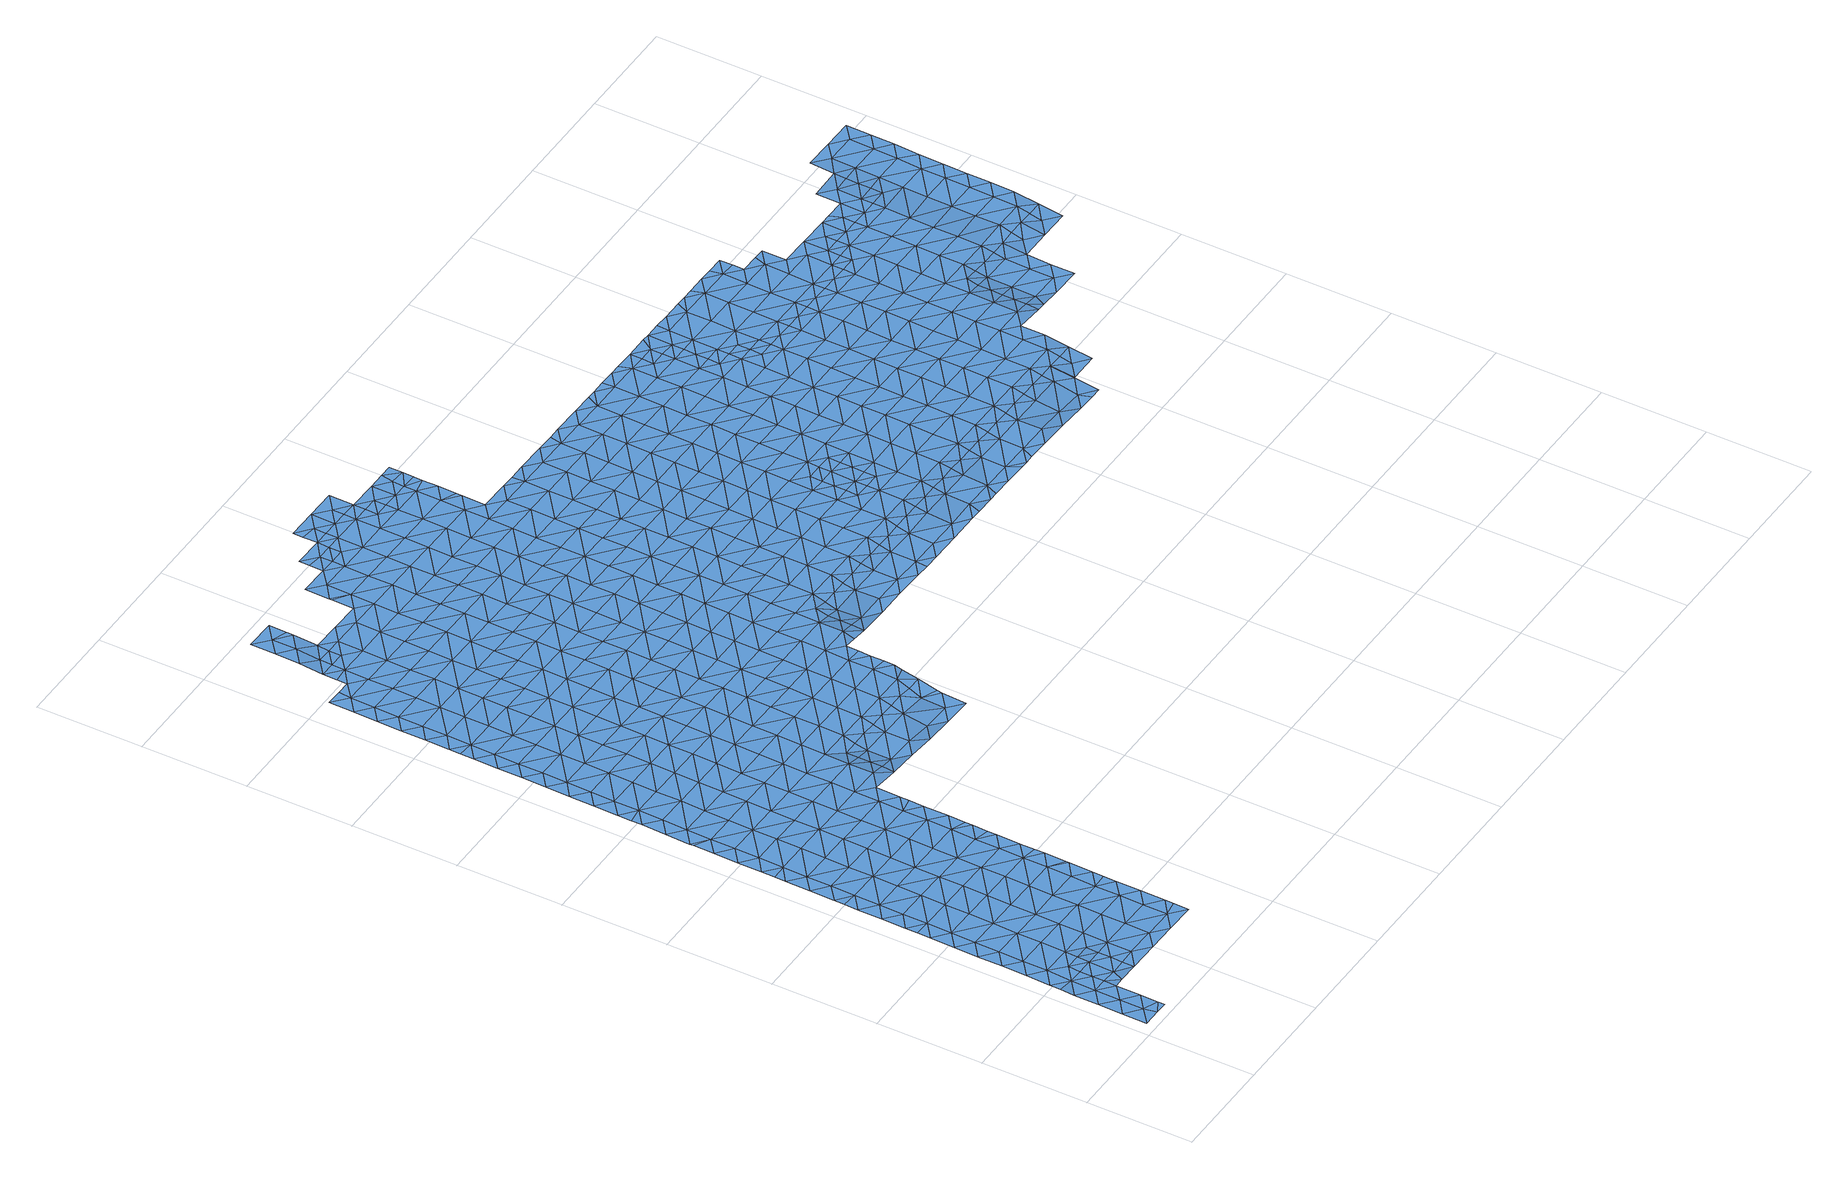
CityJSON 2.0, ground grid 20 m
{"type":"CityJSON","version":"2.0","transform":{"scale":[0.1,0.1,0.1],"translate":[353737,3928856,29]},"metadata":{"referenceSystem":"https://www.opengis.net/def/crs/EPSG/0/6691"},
"CityObjects":{
"waterbody1":{"type":"WaterBody","attributes":{"name":"7","class":"1140","function":"1","WaterBodyRiverFloodingRiskAttribute.description":"4","WaterBodyRiverFloodingRiskAttribute.rankOrg":"2","WaterBodyRiverFloodingRiskAttribute.adminType":"2","WaterBodyRiverFloodingRiskAttribute.scale":"L2"},"geometry":[{"type":"MultiSurface","lod":"1","boundaries":[[[0,1,2]],[[3,1,0]],[[4,5,2]],[[2,1,4]],[[6,7,5]],[[4,6,5]],[[1,3,8]],[[9,4,1]],[[8,3,10]],[[11,12,7]],[[6,11,7]],[[1,8,9]],[[11,13,12]],[[4,14,6]],[[11,15,13]],[[4,9,14]],[[14,16,6]],[[17,11,6]],[[18,13,15]],[[16,17,6]],[[18,19,20]],[[17,21,11]],[[22,15,11]],[[21,22,11]],[[18,15,19]],[[19,23,20]],[[24,20,23]],[[25,26,24]],[[27,15,22]],[[24,23,25]],[[27,28,15]],[[29,30,26]],[[31,27,22]],[[25,29,26]],[[19,15,28]],[[28,32,19]],[[23,19,32]],[[33,30,34]],[[31,35,27]],[[30,29,34]],[[36,33,34]],[[25,23,32]],[[25,37,29]],[[38,39,40]],[[38,41,39]],[[42,36,34]],[[43,36,42]],[[35,44,27]],[[39,45,40]],[[46,47,43]],[[48,45,35]],[[27,49,28]],[[48,40,45]],[[25,32,37]],[[29,50,34]],[[39,41,51]],[[46,43,42]],[[45,44,35]],[[28,49,32]],[[52,29,37]],[[47,53,54]],[[55,42,34]],[[54,53,56]],[[53,47,46]],[[51,57,39]],[[50,29,52]],[[39,57,45]],[[55,46,42]],[[27,44,49]],[[58,59,56]],[[37,32,60]],[[56,53,58]],[[55,34,50]],[[45,61,44]],[[62,53,46]],[[32,49,60]],[[58,63,59]],[[37,64,52]],[[59,63,65]],[[66,62,46]],[[62,58,53]],[[67,37,60]],[[45,57,68]],[[44,69,49]],[[52,70,50]],[[46,55,66]],[[71,72,73]],[[57,51,74]],[[71,65,63]],[[73,65,71]],[[64,37,67]],[[45,68,61]],[[75,63,58]],[[76,55,50]],[[71,77,72]],[[72,77,78]],[[79,68,57]],[[60,49,69]],[[74,79,57]],[[70,52,64]],[[70,76,50]],[[44,61,69]],[[55,76,66]],[[75,58,62]],[[60,80,67]],[[81,71,63]],[[82,78,83]],[[78,77,83]],[[84,81,63]],[[79,85,68]],[[68,86,61]],[[60,69,87]],[[67,88,64]],[[83,89,82]],[[82,89,90]],[[63,75,84]],[[71,91,77]],[[85,86,68]],[[90,89,92]],[[80,88,67]],[[62,66,93]],[[61,86,69]],[[60,87,80]],[[64,94,70]],[[66,76,93]],[[93,95,62]],[[79,74,96]],[[62,97,75]],[[92,98,99]],[[94,76,70]],[[69,100,87]],[[92,89,98]],[[91,71,81]],[[91,101,77]],[[101,89,83]],[[86,100,69]],[[96,102,79]],[[103,104,99]],[[75,105,84]],[[83,77,101]],[[94,64,88]],[[85,79,106]],[[99,98,103]],[[79,102,106]],[[76,107,93]],[[108,98,89]],[[62,95,97]],[[109,81,84]],[[104,110,111]],[[103,110,104]],[[85,112,86]],[[101,108,89]],[[112,85,106]],[[111,110,113]],[[105,75,97]],[[109,91,81]],[[114,95,93]],[[87,100,115]],[[80,87,116]],[[76,94,107]],[[117,103,98]],[[113,118,119]],[[108,120,98]],[[116,87,115]],[[121,86,112]],[[122,114,93]],[[100,86,121]],[[109,84,105]],[[88,123,94]],[[124,101,91]],[[113,110,118]],[[120,117,98]],[[88,80,123]],[[121,125,100]],[[93,107,122]],[[103,117,110]],[[119,126,127]],[[115,100,128]],[[80,116,123]],[[94,129,107]],[[100,125,128]],[[119,118,126]],[[97,130,105]],[[123,129,94]],[[97,95,130]],[[91,109,124]],[[127,131,132]],[[110,133,118]],[[130,95,114]],[[116,115,134]],[[115,128,134]],[[127,126,131]],[[105,135,109]],[[130,135,105]],[[136,137,116]],[[101,124,138]],[[136,116,134]],[[108,101,139]],[[110,117,140]],[[132,141,142]],[[123,116,137]],[[143,107,129]],[[120,108,139]],[[132,131,141]],[[133,110,140]],[[144,124,109]],[[145,131,126]],[[137,146,123]],[[101,138,139]],[[122,107,147]],[[123,148,129]],[[126,118,145]],[[147,107,143]],[[149,144,109]],[[148,123,146]],[[150,142,151]],[[149,109,135]],[[142,141,151]],[[145,118,133]],[[124,144,138]],[[114,122,152]],[[153,143,129]],[[154,140,117]],[[148,153,129]],[[155,156,150]],[[157,141,131]],[[120,139,158]],[[117,120,159]],[[152,122,147]],[[130,114,152]],[[155,150,151]],[[159,120,158]],[[152,160,130]],[[130,161,135]],[[162,147,143]],[[163,133,140]],[[138,164,139]],[[156,165,166]],[[141,157,151]],[[155,165,156]],[[167,143,153]],[[131,145,168]],[[166,165,169]],[[170,164,138]],[[154,117,159]],[[135,161,149]],[[163,145,133]],[[143,167,162]],[[170,138,144]],[[139,164,158]],[[171,152,147]],[[131,168,157]],[[172,147,162]],[[169,173,174]],[[130,160,161]],[[163,140,154]],[[147,172,171]],[[169,165,173]],[[155,151,175]],[[176,159,158]],[[177,165,155]],[[145,178,168]],[[175,151,157]],[[171,179,152]],[[163,178,145]],[[152,179,160]],[[175,177,155]],[[180,170,144]],[[181,174,182]],[[174,173,182]],[[149,161,183]],[[144,149,180]],[[184,161,160]],[[158,164,185]],[[159,186,154]],[[178,187,168]],[[188,160,179]],[[165,189,173]],[[180,149,183]],[[176,158,185]],[[190,181,191]],[[184,160,188]],[[181,182,191]],[[192,189,165]],[[193,163,154]],[[170,194,164]],[[195,175,157]],[[184,196,161]],[[157,168,197]],[[161,196,183]],[[165,177,192]],[[190,198,199]],[[173,200,182]],[[186,159,176]],[[198,190,191]],[[186,193,154]],[[164,194,185]],[[189,200,173]],[[201,178,163]],[[200,191,182]],[[170,180,202]],[[168,187,197]],[[175,195,177]],[[199,203,204]],[[194,170,202]],[[196,205,183]],[[199,198,203]],[[178,201,187]],[[206,198,191]],[[157,197,195]],[[185,207,176]],[[208,192,177]],[[209,207,185]],[[204,203,210]],[[163,193,201]],[[180,183,211]],[[187,212,197]],[[185,194,209]],[[213,189,192]],[[214,205,196]],[[177,195,215]],[[202,180,211]],[[191,200,206]],[[207,216,176]],[[216,193,186]],[[183,205,211]],[[208,177,215]],[[208,213,192]],[[203,198,217]],[[218,195,197]],[[186,176,216]],[[219,200,189]],[[187,201,212]],[[210,203,220]],[[217,198,206]],[[221,209,194]],[[202,211,222]],[[194,202,223]],[[224,211,205]],[[216,225,193]],[[226,206,200]],[[197,212,227]],[[228,203,217]],[[195,229,215]],[[230,205,214]],[[220,203,228]],[[223,202,222]],[[225,231,193]],[[218,197,227]],[[229,208,215]],[[205,230,224]],[[201,231,212]],[[226,217,206]],[[232,222,211]],[[220,233,234]],[[189,213,219]],[[201,193,231]],[[235,232,211]],[[207,209,221]],[[211,224,235]],[[234,233,236]],[[233,220,228]],[[194,223,221]],[[229,195,218]],[[221,237,207]],[[207,238,216]],[[200,219,226]],[[231,239,212]],[[212,240,227]],[[241,236,233]],[[213,208,242]],[[243,222,232]],[[228,217,244]],[[216,245,225]],[[213,246,219]],[[228,247,233]],[[208,229,242]],[[242,246,213]],[[243,248,222]],[[217,226,244]],[[218,227,240]],[[249,221,223]],[[207,237,238]],[[212,239,240]],[[223,222,248]],[[250,229,218]],[[241,233,251]],[[232,252,243]],[[253,251,233]],[[219,254,226]],[[248,249,223]],[[228,244,247]],[[247,253,233]],[[231,225,245]],[[216,238,245]],[[255,218,240]],[[256,242,229]],[[219,246,257]],[[252,258,243]],[[237,221,249]],[[239,231,259]],[[250,256,229]],[[256,246,242]],[[244,226,254]],[[218,255,250]],[[237,260,238]],[[231,245,259]],[[219,257,254]],[[251,261,262]],[[239,263,240]],[[253,261,251]],[[261,264,262]],[[265,263,239]],[[266,248,243]],[[267,237,249]],[[268,257,246]],[[269,243,258]],[[247,244,270]],[[239,259,265]],[[240,271,255]],[[244,254,270]],[[247,272,253]],[[263,271,240]],[[237,267,260]],[[245,273,259]],[[255,271,250]],[[274,264,261]],[[268,246,256]],[[245,238,273]],[[275,247,270]],[[276,261,253]],[[258,277,269]],[[243,269,266]],[[238,260,273]],[[278,265,259]],[[249,248,279]],[[272,247,275]],[[271,280,250]],[[250,281,256]],[[257,268,282]],[[277,283,269]],[[254,257,284]],[[276,274,261]],[[254,285,270]],[[267,249,279]],[[286,260,267]],[[248,266,279]],[[259,273,287]],[[257,282,284]],[[253,272,276]],[[263,265,278]],[[286,267,279]],[[288,273,260]],[[259,287,278]],[[275,270,285]],[[250,280,281]],[[254,284,285]],[[275,289,272]],[[268,256,290]],[[291,292,269]],[[285,289,275]],[[269,283,291]],[[293,288,260]],[[288,287,273]],[[294,295,263]],[[295,280,271]],[[282,268,290]],[[294,263,278]],[[266,269,292]],[[260,286,293]],[[296,274,276]],[[256,281,290]],[[271,263,295]],[[283,297,291]],[[289,298,272]],[[272,299,276]],[[284,282,300]],[[301,278,287]],[[279,266,302]],[[279,303,286]],[[282,290,300]],[[297,304,291]],[[299,296,276]],[[302,303,279]],[[305,301,287]],[[266,292,302]],[[281,280,306]],[[286,303,293]],[[305,287,288]],[[306,280,295]],[[299,272,298]],[[281,307,290]],[[284,300,308]],[[285,284,309]],[[294,278,301]],[[310,307,281]],[[293,311,288]],[[307,300,290]],[[312,291,304]],[[309,284,308]],[[291,313,292]],[[289,285,309]],[[310,281,306]],[[303,311,293]],[[314,315,296]],[[301,316,294]],[[294,317,295]],[[289,318,298]],[[299,314,296]],[[312,313,291]],[[315,314,319]],[[316,317,294]],[[317,306,295]],[[320,312,304]],[[321,308,300]],[[292,322,302]],[[323,324,319]],[[307,321,300]],[[289,309,318]],[[325,326,288]],[[323,319,314]],[[325,288,311]],[[302,327,303]],[[306,328,310]],[[305,288,326]],[[305,329,301]],[[320,330,312]],[[321,331,308]],[[298,318,332]],[[299,298,333]],[[326,329,305]],[[292,313,322]],[[334,311,303]],[[331,335,308]],[[328,306,317]],[[336,313,312]],[[314,299,333]],[[337,307,310]],[[298,332,333]],[[314,338,323]],[[339,312,330]],[[309,308,335]],[[327,334,303]],[[302,322,327]],[[324,323,340]],[[311,334,325]],[[312,339,336]],[[318,309,335]],[[341,321,307]],[[316,301,342]],[[318,343,332]],[[310,328,344]],[[313,345,322]],[[346,313,336]],[[314,333,338]],[[338,347,323]],[[342,301,329]],[[317,316,342]],[[313,346,345]],[[310,344,337]],[[345,348,322]],[[321,341,331]],[[343,318,335]],[[342,349,317]],[[317,350,328]],[[351,333,332]],[[322,352,327]],[[340,323,347]],[[353,329,326]],[[322,348,352]],[[351,338,333]],[[325,334,354]],[[307,337,341]],[[326,325,355]],[[328,356,344]],[[331,357,335]],[[332,343,358]],[[355,325,354]],[[359,340,347]],[[350,317,349]],[[356,337,344]],[[360,347,338]],[[332,358,351]],[[331,341,361]],[[351,360,338]],[[353,326,355]],[[327,352,362]],[[356,328,350]],[[334,363,354]],[[343,335,357]],[[334,327,363]],[[331,361,357]],[[342,329,364]],[[343,365,358]],[[359,347,366]],[[356,367,337]],[[337,368,341]],[[352,369,362]],[[370,366,347]],[[364,329,353]],[[327,362,363]],[[367,368,337]],[[354,371,355]],[[349,372,350]],[[363,371,354]],[[341,368,361]],[[349,342,372]],[[369,373,362]],[[343,357,365]],[[365,374,358]],[[358,375,351]],[[347,360,370]],[[376,353,355]],[[342,364,372]],[[375,360,351]],[[373,377,362]],[[377,378,362]],[[370,379,366]],[[368,380,361]],[[362,378,363]],[[361,381,357]],[[382,366,379]],[[383,367,356]],[[384,355,371]],[[375,358,374]],[[385,382,379]],[[386,371,363]],[[350,372,387]],[[356,350,383]],[[388,386,363]],[[364,353,376]],[[363,378,388]],[[389,385,379]],[[355,384,376]],[[390,372,364]],[[350,387,383]],[[370,360,391]],[[392,368,367]],[[361,380,381]],[[365,393,374]],[[383,394,367]],[[365,357,393]],[[360,375,391]],[[391,395,370]],[[396,390,364]],[[371,397,384]],[[392,380,368]],[[396,364,376]],[[393,357,381]],[[372,390,387]],[[397,371,386]],[[398,375,374]],[[389,379,399]],[[400,376,384]],[[379,370,401]],[[402,383,387]],[[367,394,392]],[[401,370,395]],[[379,401,399]],[[380,403,381]],[[404,374,393]],[[375,398,391]],[[386,405,397]],[[406,402,387]],[[400,384,397]],[[406,387,390]],[[398,374,404]],[[391,407,395]],[[380,392,403]],[[381,408,393]],[[405,409,397]],[[398,407,391]],[[396,376,410]],[[411,399,401]],[[394,383,402]],[[395,412,401]],[[394,413,392]],[[376,400,410]],[[396,414,390]],[[381,403,415]],[[407,416,395]],[[412,417,401]],[[418,396,410]],[[404,393,408]],[[419,406,390]],[[417,420,401]],[[413,394,402]],[[421,397,409]],[[395,416,412]],[[381,415,408]],[[422,398,404]],[[411,401,420]],[[392,423,403]],[[414,419,390]],[[419,402,406]],[[396,418,414]],[[424,422,404]],[[422,407,398]],[[400,397,425]],[[400,426,410]],[[403,423,415]],[[424,404,408]],[[392,413,427]],[[421,409,428]],[[429,412,416]],[[397,421,425]],[[392,427,423]],[[419,430,402]],[[402,431,413]],[[428,432,421]],[[422,433,407]],[[418,410,426]],[[430,431,402]],[[400,425,426]],[[413,431,427]],[[408,434,424]],[[429,416,435]],[[415,423,436]],[[408,415,434]],[[437,435,416]],[[416,407,437]],[[414,418,438]],[[432,439,421]],[[438,418,426]],[[434,415,436]],[[437,407,433]],[[414,440,419]],[[422,424,441]],[[425,421,439]],[[442,440,414]],[[440,430,419]],[[423,427,443]],[[422,444,433]],[[442,414,438]],[[427,431,443]],[[441,424,445]],[[422,441,444]],[[439,432,446]],[[424,434,445]],[[447,435,437]],[[448,437,433]],[[436,423,449]],[[450,433,444]],[[425,439,451]],[[426,425,452]],[[453,434,436]],[[440,454,430]],[[448,433,450]],[[423,443,449]],[[446,455,439]],[[438,426,452]],[[437,456,447]],[[454,457,430]],[[457,443,431]],[[425,451,452]],[[458,453,436]],[[459,442,438]],[[460,441,445]],[[456,437,448]],[[458,436,449]],[[431,430,457]],[[461,459,438]],[[455,462,439]],[[463,447,456]],[[439,462,451]],[[461,438,452]],[[445,434,453]],[[442,459,440]],[[464,460,445]],[[465,466,443]],[[466,458,449]],[[440,467,454]],[[451,468,452]],[[464,445,453]],[[459,467,440]],[[443,457,465]],[[449,443,466]],[[462,455,469]],[[470,457,454]],[[451,462,471]],[[472,460,464]],[[469,473,462]],[[451,471,468]],[[474,464,453]],[[461,452,475]],[[454,467,476]],[[457,477,465]],[[458,466,478]],[[453,458,474]],[[479,472,464]],[[480,471,462]],[[475,452,468]],[[474,458,478]],[[481,467,459]],[[454,476,470]],[[480,462,473]],[[482,466,465]],[[459,461,483]],[[484,479,464]],[[483,481,459]],[[471,485,468]],[[461,475,483]],[[457,470,477]],[[466,482,478]],[[484,464,474]],[[467,486,476]],[[473,487,480]],[[481,486,467]],[[485,471,480]],[[476,486,470]],[[465,477,482]],[[482,488,478]],[[478,489,474]],[[487,490,480]],[[475,468,491]],[[492,483,475]],[[488,489,478]],[[493,479,484]],[[468,485,491]],[[494,485,480]],[[492,475,491]],[[484,474,489]],[[495,480,490]],[[470,486,496]],[[477,470,497]],[[489,498,484]],[[485,499,491]],[[484,498,493]],[[500,486,481]],[[470,496,497]],[[483,492,501]],[[481,483,502]],[[482,477,503]],[[504,505,491]],[[491,505,492]],[[490,506,495]],[[494,480,495]],[[504,491,499]],[[502,483,501]],[[503,507,482]],[[499,485,494]],[[477,497,503]],[[486,508,496]],[[488,482,507]],[[488,509,489]],[[510,511,492]],[[506,512,495]],[[513,493,498]],[[494,514,499]],[[500,481,502]],[[492,505,510]],[[501,492,511]],[[509,498,489]],[[512,515,495]],[[508,486,500]],[[508,516,496]],[[501,517,502]],[[518,514,494]],[[497,516,503]],[[488,507,509]],[[513,498,519]],[[497,496,516]],[[494,495,515]],[[501,511,517]],[[520,507,503]],[[521,517,511]],[[522,498,509]],[[517,523,502]],[[519,498,522]],[[515,512,524]],[[494,525,518]],[[500,502,523]],[[494,515,525]],[[520,503,516]],[[523,526,500]],[[500,527,508]],[[524,528,515]],[[522,529,519]],[[521,530,517]],[[509,531,522]],[[532,518,533]],[[507,520,534]],[[509,507,531]],[[518,525,533]],[[535,532,533]],[[536,525,515]],[[531,507,534]],[[500,526,527]],[[537,530,538]],[[539,515,528]],[[517,540,523]],[[538,535,537]],[[516,508,541]],[[542,529,522]],[[535,533,537]],[[543,540,517]],[[540,526,523]],[[517,530,543]],[[520,516,541]],[[508,527,541]],[[544,534,520]],[[542,522,531]],[[539,528,545]],[[530,537,543]],[[546,527,526]],[[515,539,536]],[[544,531,534]],[[547,520,541]],[[533,525,548]],[[542,549,529]],[[545,550,539]],[[525,536,548]],[[544,520,547]],[[537,551,543]],[[527,552,541]],[[537,533,551]],[[526,540,546]],[[551,533,548]],[[553,540,543]],[[539,554,536]],[[542,531,555]],[[554,539,550]],[[541,556,547]],[[551,553,543]],[[527,546,552]],[[549,542,557]],[[558,557,542]],[[531,544,555]],[[559,546,540]],[[536,560,548]],[[558,542,555]],[[553,561,540]],[[541,552,556]],[[550,562,554]],[[563,536,554]],[[564,555,544]],[[565,552,546]],[[558,566,557]],[[547,556,567]],[[544,547,564]],[[562,568,554]],[[560,536,563]],[[559,540,561]],[[559,565,546]],[[552,565,556]],[[547,567,564]],[[551,548,569]],[[564,570,555]],[[555,571,558]],[[569,548,560]],[[572,563,554]],[[566,558,573]],[[553,551,574]],[[565,575,556]],[[556,576,567]],[[577,572,554]],[[574,551,569]],[[554,568,577]],[[575,576,556]],[[563,572,560]],[[578,577,568]],[[558,571,573]],[[567,576,564]],[[555,570,571]],[[561,553,579]],[[580,570,564]],[[553,574,579]],[[559,561,581]],[[582,573,571]],[[578,583,577]],[[569,560,584]],[[565,559,581]],[[570,585,571]],[[561,579,581]],[[560,572,584]],[[586,582,571]],[[564,576,580]],[[580,587,570]],[[585,588,571]],[[574,569,589]],[[575,565,590]],[[577,591,572]],[[588,586,571]],[[589,569,584]],[[570,587,585]],[[574,592,579]],[[591,577,583]],[[565,581,590]],[[575,593,576]],[[594,580,576]],[[595,584,572]],[[596,591,583]],[[592,574,589]],[[579,597,581]],[[598,575,590]],[[591,595,572]],[[593,594,576]],[[599,585,587]],[[600,587,580]],[[601,600,580]],[[597,579,592]],[[580,594,601]],[[575,598,593]],[[596,602,591]],[[600,603,587]],[[603,604,587]],[[599,587,604]],[[584,595,605]],[[589,584,606]],[[589,607,592]],[[581,597,608]],[[590,581,609]],[[610,594,593]],[[606,584,605]],[[598,611,593]],[[609,581,608]],[[612,591,602]],[[592,613,597]],[[614,610,593]],[[598,590,615]],[[611,614,593]],[[607,613,592]],[[613,608,597]],[[615,590,609]],[[598,615,611]],[[589,606,607]],[[614,616,610]],[[595,591,617]],[[595,618,605]],[[612,602,619]],[[591,612,617]],[[608,620,609]],[[613,620,608]],[[621,611,615]],[[619,622,612]],[[595,617,618]],[[609,623,615]],[[606,605,624]],[[615,625,621]],[[626,617,612]],[[624,605,618]],[[607,606,624]],[[607,627,613]],[[623,609,620]],[[612,622,626]],[[615,628,625]],[[629,626,622]],[[613,630,620]],[[607,624,627]],[[627,630,613]],[[615,623,628]],[[618,617,631]],[[631,617,626]],[[630,632,620]],[[633,625,628]],[[629,634,626]],[[624,618,635]],[[618,631,635]],[[623,620,636]],[[623,637,628]],[[638,633,628]],[[627,624,639]],[[626,640,631]],[[620,632,636]],[[640,626,634]],[[624,635,639]],[[641,642,627]],[[643,640,634]],[[623,636,637]],[[631,644,635]],[[627,639,641]],[[638,628,637]],[[630,627,642]],[[630,645,632]],[[642,645,630]],[[631,640,646]],[[632,647,636]],[[648,638,637]],[[643,649,640]],[[644,631,646]],[[636,647,637]],[[639,635,650]],[[637,651,648]],[[650,635,644]],[[652,640,649]],[[646,640,652]],[[641,653,642]],[[632,645,647]],[[641,639,653]],[[654,651,637]],[[647,654,637]],[[653,639,650]],[[655,646,652]],[[644,646,655]],[[642,656,645]],[[644,657,650]],[[645,658,647]],[[642,653,656]],[[656,658,645]],[[659,651,654]],[[644,655,657]],[[654,660,659]],[[653,650,661]],[[654,647,662]],[[653,663,656]],[[655,664,657]],[[650,657,661]],[[647,658,662]],[[662,665,654]],[[663,653,661]],[[656,666,658]],[[660,654,665]],[[657,667,661]],[[657,664,668]],[[666,656,663]],[[657,668,667]],[[666,669,658]],[[658,670,662]],[[671,663,661]],[[672,660,665]],[[673,671,661]],[[669,670,658]],[[661,667,673]],[[671,674,663]],[[662,675,665]],[[676,666,663]],[[665,677,672]],[[674,676,663]],[[675,677,665]],[[678,669,666]],[[662,670,675]],[[679,666,676]],[[679,678,666]],[[680,679,676]],[[675,681,677]],[[681,682,683]],[[669,684,670]],[[683,677,681]],[[670,684,675]],[[685,682,681]],[[680,686,679]],[[669,678,684]],[[675,687,681]],[[684,687,675]],[[688,678,679]],[[686,688,679]],[[685,681,689]],[[690,689,681]],[[691,684,678]],[[688,691,678]],[[681,687,690]],[[686,692,688]],[[693,687,684]],[[694,689,690]],[[692,695,688]],[[696,690,687]],[[684,691,693]],[[690,697,694]],[[695,698,688]],[[688,698,691]],[[687,693,696]],[[691,699,693]],[[697,690,700]],[[690,696,700]],[[695,701,698]],[[693,702,696]],[[691,698,699]],[[703,697,700]],[[701,704,698]],[[693,699,702]],[[696,705,700]],[[706,705,696]],[[704,707,698]],[[703,700,708]],[[705,708,700]],[[696,702,706]],[[699,698,707]],[[699,709,702]],[[707,709,699]],[[704,710,707]],[[705,711,708]],[[712,711,713]],[[712,708,711]],[[710,714,707]],[[702,709,715]],[[706,702,716]],[[717,718,719]],[[717,713,718]],[[713,711,718]],[[716,702,715]],[[720,707,714]],[[709,707,720]],[[705,706,721]],[[722,719,718]],[[723,719,722]],[[711,705,721]],[[724,709,720]],[[715,709,724]],[[706,716,721]],[[718,711,725]],[[726,723,722]],[[716,715,727]],[[725,711,721]],[[715,724,727]],[[718,728,722]],[[725,728,718]],[[729,721,716]],[[729,716,727]],[[728,730,722]],[[731,725,721]],[[722,730,726]],[[731,721,729]],[[732,725,731]],[[728,725,732]],[[733,726,730]],[[730,728,734]],[[728,732,734]],[[730,734,733]]]}]},
"waterbody2":{"type":"WaterBody","attributes":{"name":"7","class":"1140","function":"1","WaterBodyRiverFloodingRiskAttribute.description":"4","WaterBodyRiverFloodingRiskAttribute.rankOrg":"1","WaterBodyRiverFloodingRiskAttribute.adminType":"2","WaterBodyRiverFloodingRiskAttribute.scale":"L2"},"geometry":[{"type":"MultiSurface","lod":"1","boundaries":[[[38,40,735]],[[40,736,735]],[[735,736,17]],[[21,17,736]],[[31,22,736]],[[48,31,736]],[[737,16,14]],[[16,737,735]],[[736,22,21]],[[735,17,16]],[[48,35,31]],[[41,735,737]],[[48,736,40]],[[41,38,735]]]}]},
"waterbody3":{"type":"WaterBody","attributes":{"name":"7","class":"1140","function":"1","WaterBodyRiverFloodingRiskAttribute.description":"4","WaterBodyRiverFloodingRiskAttribute.rankOrg":"1","WaterBodyRiverFloodingRiskAttribute.adminType":"2","WaterBodyRiverFloodingRiskAttribute.scale":"L2"},"geometry":[{"type":"MultiSurface","lod":"1","boundaries":[[[236,241,738]],[[251,262,241]],[[241,262,738]],[[739,740,741]],[[262,264,738]],[[742,739,741]],[[743,742,744]],[[743,745,742]],[[264,741,738]],[[745,746,742]],[[746,739,742]],[[744,741,264]],[[740,738,741]],[[236,738,740]],[[741,744,742]]]}]},
"waterbody4":{"type":"WaterBody","attributes":{"name":"7","class":"1140","function":"1","WaterBodyRiverFloodingRiskAttribute.description":"4","WaterBodyRiverFloodingRiskAttribute.rankOrg":"1","WaterBodyRiverFloodingRiskAttribute.adminType":"2","WaterBodyRiverFloodingRiskAttribute.scale":"L2"},"geometry":[{"type":"MultiSurface","lod":"1","boundaries":[[[747,748,749]],[[750,749,748]],[[750,330,749]],[[751,747,752]],[[304,297,752]],[[749,304,752]],[[320,304,749]],[[252,232,753]],[[277,754,283]],[[258,252,753]],[[755,756,754]],[[235,753,232]],[[755,224,230]],[[330,320,749]],[[757,747,758]],[[752,747,749]],[[755,214,759]],[[230,214,755]],[[235,224,753]],[[224,755,753]],[[754,753,755]],[[753,754,258]],[[748,747,757]],[[297,283,752]],[[754,752,283]],[[752,754,756]],[[756,751,752]],[[277,258,754]],[[760,756,759]],[[759,756,755]],[[758,751,760]],[[747,751,758]],[[756,760,751]]]}]},
"waterbody5":{"type":"WaterBody","attributes":{"name":"7","class":"1140","function":"1","WaterBodyRiverFloodingRiskAttribute.description":"4","WaterBodyRiverFloodingRiskAttribute.rankOrg":"1","WaterBodyRiverFloodingRiskAttribute.adminType":"2","WaterBodyRiverFloodingRiskAttribute.scale":"L2"},"geometry":[{"type":"MultiSurface","lod":"1","boundaries":[[[359,382,761]],[[761,762,340]],[[366,382,359]],[[382,385,761]],[[763,761,385]],[[340,359,761]],[[763,762,761]]]}]},
"waterbody6":{"type":"WaterBody","attributes":{"name":"7","class":"1140","function":"1","WaterBodyRiverFloodingRiskAttribute.description":"4","WaterBodyRiverFloodingRiskAttribute.rankOrg":"1","WaterBodyRiverFloodingRiskAttribute.adminType":"2","WaterBodyRiverFloodingRiskAttribute.scale":"L2"},"geometry":[{"type":"MultiSurface","lod":"1","boundaries":[[[764,765,766]],[[399,411,764]],[[389,399,767]],[[767,768,385]],[[768,767,769]],[[766,769,767]],[[767,399,766]],[[399,764,766]],[[764,420,765]],[[411,420,764]],[[767,385,389]]]}]},
"waterbody7":{"type":"WaterBody","attributes":{"name":"7","class":"1140","function":"1","WaterBodyRiverFloodingRiskAttribute.description":"4","WaterBodyRiverFloodingRiskAttribute.rankOrg":"1","WaterBodyRiverFloodingRiskAttribute.adminType":"2","WaterBodyRiverFloodingRiskAttribute.scale":"L2"},"geometry":[{"type":"MultiSurface","lod":"1","boundaries":[[[447,770,771]],[[770,447,463]],[[447,771,435]],[[771,772,773]],[[429,435,774]],[[771,770,772]],[[420,774,773]],[[770,775,772]],[[417,412,774]],[[429,774,412]],[[774,435,773]],[[435,771,773]],[[417,774,420]]]}]},
"waterbody8":{"type":"WaterBody","attributes":{"name":"7","class":"1140","function":"1","WaterBodyRiverFloodingRiskAttribute.description":"4","WaterBodyRiverFloodingRiskAttribute.rankOrg":"1","WaterBodyRiverFloodingRiskAttribute.adminType":"2","WaterBodyRiverFloodingRiskAttribute.scale":"L2"},"geometry":[{"type":"MultiSurface","lod":"1","boundaries":[[[776,499,514]],[[514,518,776]],[[530,521,777]],[[521,511,510]],[[776,532,535]],[[510,505,777]],[[535,777,776]],[[505,776,777]],[[504,499,776]],[[504,776,505]],[[521,510,777]],[[532,776,518]],[[777,538,530]],[[538,777,535]]]}]},
"waterbody9":{"type":"WaterBody","attributes":{"name":"7","class":"1140","function":"1","WaterBodyRiverFloodingRiskAttribute.description":"4","WaterBodyRiverFloodingRiskAttribute.rankOrg":"1","WaterBodyRiverFloodingRiskAttribute.adminType":"2","WaterBodyRiverFloodingRiskAttribute.scale":"L2"},"geometry":[{"type":"MultiSurface","lod":"1","boundaries":[[[778,779,780]],[[781,779,778]],[[779,781,782]],[[782,781,783]],[[783,781,784]],[[784,781,785]],[[786,785,781]],[[786,778,787]],[[787,780,788]],[[789,788,780]],[[790,791,792]],[[791,790,373]],[[377,373,790]],[[388,378,793]],[[378,790,793]],[[793,790,794]],[[409,793,794]],[[409,405,793]],[[446,432,795]],[[432,794,795]],[[794,432,428]],[[794,796,795]],[[794,792,796]],[[797,796,792]],[[795,796,798]],[[780,798,796]],[[455,795,798]],[[469,455,798]],[[506,490,782]],[[782,512,506]],[[490,487,779]],[[487,473,779]],[[798,779,473]],[[524,512,783]],[[528,524,783]],[[528,783,799]],[[783,800,799]],[[800,801,799]],[[802,801,800]],[[801,802,803]],[[804,803,802]],[[803,804,805]],[[805,804,806]],[[806,804,807]],[[807,804,808]],[[808,804,809]],[[793,386,388]],[[377,790,378]],[[790,792,794]],[[792,791,797]],[[789,796,797]],[[796,789,780]],[[785,810,784]],[[800,783,784]],[[512,782,783]],[[779,782,490]],[[781,778,786]],[[779,798,780]],[[562,550,801]],[[562,801,568]],[[602,596,805]],[[602,805,811]],[[812,811,805]],[[812,813,811]],[[812,814,813]],[[815,814,812]],[[816,814,815]],[[814,816,817]],[[814,817,818]],[[818,819,634]],[[820,634,819]],[[643,634,820]],[[634,629,813]],[[629,622,813]],[[619,811,622]],[[649,820,821]],[[643,820,649]],[[820,819,821]],[[813,818,634]],[[813,814,818]],[[813,622,811]],[[619,602,811]],[[596,583,805]],[[583,578,803]],[[578,568,803]],[[550,545,799]],[[778,780,787]],[[815,812,822]],[[812,806,822]],[[823,800,824]],[[824,800,825]],[[800,784,825]],[[825,784,810]],[[823,826,802]],[[802,826,809]],[[806,807,822]],[[805,806,812]],[[805,583,803]],[[809,804,802]],[[803,568,801]],[[800,823,802]],[[799,801,550]],[[545,528,799]],[[473,469,798]],[[795,455,446]],[[405,386,793]],[[428,409,794]]]}]},
"waterbody10":{"type":"WaterBody","attributes":{"name":"7","class":"1140","function":"1","WaterBodyRiverFloodingRiskAttribute.description":"4","WaterBodyRiverFloodingRiskAttribute.rankOrg":"1","WaterBodyRiverFloodingRiskAttribute.adminType":"2","WaterBodyRiverFloodingRiskAttribute.scale":"L2"},"geometry":[{"type":"MultiSurface","lod":"1","boundaries":[[[827,828,829]],[[828,830,829]],[[603,600,831]],[[832,831,600]],[[831,832,833]],[[616,833,832]],[[834,833,616]],[[833,834,835]],[[625,835,834]],[[625,633,835]],[[621,614,611]],[[614,621,834]],[[594,610,832]],[[601,594,832]],[[694,697,836]],[[697,837,836]],[[838,837,839]],[[839,713,838]],[[694,836,689]],[[689,836,840]],[[840,836,841]],[[842,689,840]],[[840,843,842]],[[843,682,842]],[[839,697,703]],[[712,713,839]],[[838,713,717]],[[841,836,837]],[[844,845,846]],[[844,847,848]],[[849,850,848]],[[850,849,835]],[[850,835,638]],[[850,638,648]],[[648,651,850]],[[672,677,851]],[[659,660,852]],[[853,854,852]],[[853,682,843]],[[837,697,839]],[[685,842,682]],[[685,689,842]],[[683,682,851]],[[853,851,682]],[[852,851,853]],[[677,683,851]],[[633,638,835]],[[621,625,834]],[[849,833,835]],[[614,834,616]],[[610,616,832]],[[831,833,855]],[[832,600,601]],[[604,603,831]],[[599,604,856]],[[604,830,856]],[[599,856,585]],[[856,588,585]],[[586,588,856]],[[857,586,856]],[[857,856,830]],[[829,830,604]],[[858,827,829]],[[859,827,858]],[[859,858,860]],[[861,862,863]],[[864,861,865]],[[861,863,847]],[[660,851,852]],[[851,660,672]],[[659,852,651]],[[651,852,850]],[[850,852,848]],[[848,852,854]],[[848,854,844]],[[844,854,845]],[[845,854,853]],[[845,853,843]],[[866,844,846]],[[865,844,866]],[[844,865,847]],[[847,865,861]],[[867,847,863]],[[847,867,848]],[[867,849,848]],[[867,833,849]],[[855,833,867]],[[863,855,867]],[[855,863,858]],[[863,860,858]],[[863,868,860]],[[862,868,863]],[[869,861,864]],[[870,861,869]],[[861,870,862]],[[831,855,858]],[[829,831,858]],[[831,829,604]],[[838,871,837]],[[871,838,719]],[[717,719,838]],[[708,712,839]],[[703,708,839]]]}]},
"waterbody11":{"type":"WaterBody","attributes":{"name":"7","class":"1140","function":"1","WaterBodyRiverFloodingRiskAttribute.description":"4","WaterBodyRiverFloodingRiskAttribute.rankOrg":"1","WaterBodyRiverFloodingRiskAttribute.adminType":"2","WaterBodyRiverFloodingRiskAttribute.scale":"L2"},"geometry":[{"type":"MultiSurface","lod":"1","boundaries":[[[668,872,873]],[[664,872,668]],[[874,671,673]],[[874,875,671]],[[674,671,875]],[[875,676,674]],[[680,676,875]],[[876,877,873]],[[874,873,877]],[[667,873,874]],[[878,695,692]],[[692,686,878]],[[875,878,686]],[[701,695,879]],[[878,875,880]],[[880,881,878]],[[673,667,874]],[[880,882,881]],[[882,880,877]],[[883,882,877]],[[881,884,879]],[[875,686,680]],[[875,874,880]],[[874,877,880]],[[881,879,695]],[[884,704,879]],[[884,885,704]],[[881,695,878]],[[879,704,701]],[[886,885,884]],[[872,876,873]],[[668,873,667]],[[883,877,876]],[[714,885,886]],[[714,710,885]],[[710,704,885]]]}]}
},
"vertices":[
[6,8,23],[35,31,23],[7,55,23],[40,8,23],[36,77,23],[8,101,23],[36,123,23],[8,147,23],[63,20,23],[64,54,23],[63,7,23],[37,170,23],[9,173,24],[9,193,24],[64,100,23],[38,216,25],[65,123,23],[65,146,23],[10,239,25],[39,262,25],[11,286,25],[65,169,23],[66,192,24],[39,308,25],[11,332,25],[40,355,25],[12,378,25],[95,215,25],[95,261,25],[41,401,25],[13,424,25],[94,192,24],[96,307,25],[13,448,25],[42,447,25],[122,191,25],[14,471,25],[97,354,25],[121,122,24],[150,122,25],[122,145,24],[121,99,24],[42,493,25],[14,517,25],[151,214,25],[150,168,25],[43,539,25],[15,563,25],[122,168,24],[152,260,25],[98,446,25],[178,98,25],[98,400,25],[44,586,25],[16,589,25],[99,492,25],[16,609,25],[206,121,25],[45,632,25],[17,655,25],[153,306,25],[208,213,25],[101,585,25],[45,678,25],[154,399,25],[17,702,25],[100,538,25],[153,353,25],[207,167,25],[209,259,25],[155,445,25],[46,724,25],[18,748,25],[18,723,25],[234,97,25],[101,631,25],[156,491,25],[47,770,25],[19,794,25],[263,120,25],[210,352,25],[103,723,25],[20,840,25],[48,817,25],[102,677,25],[264,166,25],[265,212,25],[209,306,25],[211,398,25],[48,863,25],[20,879,25],[104,770,25],[20,886,25],[156,538,25],[212,444,25],[157,584,25],[291,96,25],[158,630,25],[49,909,25],[21,933,25],[265,258,25],[104,816,25],[292,125,25],[50,955,26],[22,979,26],[159,676,25],[292,142,25],[212,490,25],[105,862,25],[160,722,25],[51,1002,26],[22,998,26],[293,189,25],[23,1025,26],[214,583,25],[266,305,25],[267,351,25],[107,954,26],[51,1048,26],[23,1071,26],[106,908,25],[293,235,25],[213,537,25],[268,397,25],[160,769,25],[294,259,25],[52,1094,26],[24,1118,26],[294,281,25],[268,443,25],[215,629,25],[53,1140,26],[25,1164,26],[108,1047,26],[295,327,25],[215,675,25],[295,332,25],[296,373,25],[161,815,25],[162,861,25],[107,1001,26],[54,1186,26],[26,1210,26],[269,489,25],[217,768,25],[109,1093,26],[296,392,25],[270,536,25],[296,420,25],[216,721,25],[26,1256,26],[54,1233,26],[271,582,25],[297,466,25],[164,1000,26],[55,1279,26],[27,1302,26],[110,1185,26],[163,907,25],[163,953,26],[271,628,25],[272,674,25],[298,512,25],[165,1046,26],[218,860,25],[56,1325,26],[28,1327,26],[297,482,25],[110,1139,26],[28,1349,26],[218,814,25],[299,558,25],[298,525,25],[57,1371,26],[29,1395,26],[111,1232,26],[220,953,26],[112,1278,26],[166,1092,26],[299,605,25],[274,767,25],[29,1441,26],[57,1417,26],[273,721,25],[300,651,25],[219,906,25],[221,999,26],[166,1138,26],[300,633,25],[113,1370,26],[30,1487,26],[58,1464,26],[113,1324,26],[221,1045,26],[275,859,25],[168,1231,26],[301,697,25],[167,1185,26],[59,1510,26],[31,1533,26],[114,1417,26],[222,1091,26],[274,813,25],[60,1556,26],[32,1580,26],[330,720,25],[115,1463,26],[277,952,26],[169,1323,26],[276,905,25],[63,1579,26],[330,766,25],[223,1137,26],[170,1369,26],[358,696,18],[169,1277,26],[277,998,26],[116,1509,26],[225,1230,26],[171,1416,26],[88,1579,26],[333,904,25],[331,812,25],[332,858,25],[358,742,19],[278,1044,26],[172,1462,26],[224,1184,26],[116,1555,26],[225,1276,26],[358,719,20],[279,1090,26],[359,788,19],[117,1601,26],[89,1598,26],[359,765,19],[89,1625,26],[333,951,26],[334,997,26],[280,1136,26],[280,1183,26],[118,1625,26],[226,1322,26],[388,811,25],[172,1508,26],[335,1043,26],[227,1368,26],[173,1554,26],[389,857,25],[389,904,25],[282,1275,26],[146,1624,26],[387,788,19],[174,1600,26],[228,1461,26],[281,1229,26],[283,1321,26],[228,1415,26],[416,788,19],[336,1089,26],[391,996,26],[175,1647,26],[146,1647,26],[337,1182,26],[147,1670,27],[336,1136,26],[445,856,25],[390,950,26],[283,1368,26],[445,810,25],[229,1507,26],[338,1228,26],[231,1600,26],[392,1042,26],[203,1669,26],[230,1553,26],[231,1646,26],[444,787,19],[393,1135,26],[446,903,25],[339,1274,26],[339,1320,26],[284,1414,26],[472,787,19],[285,1460,26],[286,1506,26],[447,949,26],[392,1088,26],[448,1041,26],[287,1552,26],[340,1367,26],[501,809,25],[502,855,25],[448,995,26],[394,1181,26],[395,1227,26],[260,1668,26],[501,786,19],[287,1599,26],[288,1645,26],[341,1413,26],[450,1134,26],[503,902,25],[503,948,26],[529,786,19],[449,1087,26],[395,1273,26],[397,1366,26],[342,1459,26],[342,1505,26],[396,1319,26],[504,994,26],[558,808,25],[559,855,25],[289,1691,26],[261,1709,26],[451,1180,26],[451,1226,26],[343,1552,26],[261,1715,26],[558,785,15],[398,1412,26],[559,901,25],[290,1737,26],[262,1761,26],[505,1040,26],[506,1087,26],[560,947,26],[452,1272,26],[506,1133,26],[586,785,15],[398,1458,26],[344,1598,26],[345,1644,26],[561,993,26],[399,1504,26],[587,831,25],[454,1365,26],[345,1690,26],[586,815,22],[318,1760,26],[454,1411,26],[507,1179,26],[400,1551,26],[453,1319,26],[587,877,25],[587,850,25],[346,1736,26],[588,899,25],[508,1225,26],[509,1271,26],[401,1643,26],[588,923,26],[563,1132,26],[562,1039,26],[562,1086,26],[510,1318,26],[456,1503,26],[401,1597,26],[347,1759,26],[402,1689,26],[455,1457,26],[617,946,26],[618,992,26],[564,1178,26],[457,1550,26],[375,1759,26],[510,1364,26],[511,1410,26],[614,923,22],[403,1735,26],[618,1038,26],[565,1224,26],[645,922,19],[457,1596,26],[458,1642,26],[620,1131,26],[645,946,20],[646,969,19],[404,1782,26],[512,1456,26],[513,1503,26],[375,1782,26],[566,1317,26],[619,1085,26],[376,1805,26],[646,1015,26],[565,1270,26],[646,992,19],[404,1805,26],[621,1223,26],[459,1688,26],[568,1409,26],[513,1549,26],[567,1363,26],[460,1735,26],[621,1177,26],[675,1038,26],[515,1641,26],[432,1804,26],[676,1084,26],[460,1781,26],[623,1316,26],[568,1455,26],[514,1595,26],[675,1014,19],[622,1270,26],[516,1687,26],[570,1548,26],[703,1014,19],[677,1130,26],[461,1804,26],[488,1757,26],[624,1362,26],[678,1222,26],[569,1502,26],[516,1734,26],[489,1780,26],[677,1176,26],[679,1269,26],[489,1803,26],[732,1037,26],[571,1640,26],[625,1454,26],[571,1594,26],[733,1083,26],[733,1129,26],[624,1408,26],[731,1014,20],[517,1757,26],[680,1315,26],[680,1361,26],[760,1013,20],[572,1686,26],[627,1547,26],[545,1756,26],[626,1501,26],[573,1733,26],[734,1175,26],[788,1036,26],[736,1268,26],[599,1617,26],[735,1221,26],[681,1407,26],[600,1663,26],[627,1593,26],[788,1013,21],[573,1756,26],[601,1709,26],[682,1454,26],[600,1673,26],[789,1082,26],[790,1128,26],[683,1546,26],[736,1314,26],[816,1012,20],[601,1738,26],[737,1360,26],[683,1500,26],[791,1221,26],[656,1616,26],[791,1174,26],[845,1035,26],[602,1755,26],[684,1592,26],[738,1406,26],[739,1453,26],[792,1267,26],[847,1127,26],[845,1012,20],[794,1359,26],[846,1081,26],[682,1615,26],[873,1011,20],[740,1545,26],[847,1173,26],[793,1313,26],[794,1405,26],[739,1499,26],[713,1615,26],[902,1034,26],[849,1266,26],[795,1452,26],[848,1220,26],[741,1591,26],[903,1080,26],[850,1312,26],[901,1011,21],[796,1498,26],[797,1544,26],[930,1010,22],[903,1126,26],[904,1173,26],[770,1614,26],[959,1079,26],[959,1033,26],[850,1358,26],[851,1405,26],[798,1590,26],[931,1103,26],[906,1311,26],[905,1219,26],[906,1265,26],[852,1451,26],[932,1126,26],[932,1149,26],[958,1010,22],[853,1497,26],[907,1357,26],[853,1543,26],[932,1172,26],[933,1195,26],[987,1009,22],[803,1613,26],[960,1102,26],[1015,1032,26],[908,1404,26],[962,1218,26],[988,1102,26],[826,1613,26],[909,1450,26],[961,1195,26],[854,1589,26],[962,1264,26],[1015,1009,22],[1016,1078,26],[963,1310,26],[964,1356,26],[1043,1008,22],[883,1612,26],[990,1194,26],[910,1542,26],[988,1125,26],[1017,1124,26],[909,1496,26],[989,1148,26],[1073,1077,26],[1017,1171,26],[989,1171,26],[1072,1031,26],[1019,1263,26],[965,1403,26],[911,1588,26],[1018,1217,26],[966,1495,26],[1072,1008,22],[1020,1309,26],[965,1449,26],[1073,1124,26],[923,1611,26],[1100,1008,21],[1074,1170,26],[1021,1356,26],[1075,1216,26],[1129,1030,26],[967,1541,26],[1021,1402,26],[940,1611,26],[968,1588,26],[1076,1308,26],[1130,1123,26],[1076,1262,26],[1128,1007,21],[1129,1076,26],[1023,1494,26],[1077,1355,26],[967,1611,26],[1022,1448,26],[1157,1007,21],[1131,1169,26],[1024,1540,26],[1024,1587,26],[1186,1075,26],[996,1610,26],[1132,1215,26],[1078,1401,26],[1079,1447,26],[1185,1029,26],[1185,1006,20],[1132,1261,26],[1079,1493,26],[1133,1307,26],[1017,1610,26],[1213,1006,21],[1187,1122,26],[1052,1563,26],[1053,1609,26],[1080,1539,26],[1053,1586,26],[1188,1168,26],[1134,1354,26],[1242,1028,26],[1188,1214,26],[1135,1446,26],[1107,1470,26],[1243,1075,26],[1242,1005,21],[1189,1260,26],[1135,1400,26],[1081,1563,26],[1108,1516,26],[1108,1493,26],[1270,1005,21],[1109,1539,26],[1109,1562,26],[1244,1121,26],[1244,1167,26],[1245,1213,26],[1190,1307,26],[1191,1353,26],[1136,1469,26],[1163,1423,26],[1299,1027,26],[1246,1259,26],[1164,1446,26],[1191,1399,26],[1164,1469,26],[1299,1074,26],[1300,1120,26],[1298,1004,21],[1247,1306,26],[1192,1422,26],[1327,1004,21],[1247,1352,26],[1301,1166,26],[1220,1422,26],[1355,1026,26],[1302,1212,26],[1248,1398,26],[1355,1003,21],[1302,1258,26],[1356,1073,26],[1303,1305,26],[1248,1421,26],[1383,1003,21],[1357,1119,26],[1304,1351,26],[1305,1397,26],[1277,1421,26],[1358,1165,26],[1412,1026,26],[1358,1211,26],[1359,1258,26],[1412,1002,21],[1414,1118,26],[1360,1304,26],[1413,1072,26],[1361,1350,26],[1305,1420,26],[1440,1002,21],[1414,1164,26],[1333,1420,26],[1441,1048,26],[1415,1210,26],[1361,1396,26],[1442,1094,26],[1416,1257,26],[1470,1117,26],[1417,1303,26],[1362,1419,26],[1390,1419,26],[1471,1163,26],[1417,1349,26],[1472,1209,26],[1498,1093,21],[1418,1395,26],[1473,1256,26],[1499,1140,22],[1499,1117,22],[1473,1302,26],[1474,1348,26],[1500,1186,22],[1419,1418,26],[1499,1163,22],[1500,1209,22],[1475,1394,26],[1501,1232,26],[1447,1418,26],[1530,1301,26],[1529,1255,26],[1529,1232,22],[1476,1441,26],[1448,1464,26],[1447,1441,26],[1531,1347,26],[1476,1464,26],[1557,1231,22],[1532,1393,26],[1586,1254,26],[1504,1463,26],[1532,1440,26],[1587,1300,26],[1586,1231,22],[1587,1346,26],[1533,1463,26],[1614,1230,22],[1588,1392,26],[1561,1462,26],[1643,1253,30],[1643,1299,30],[1589,1439,26],[1642,1230,24],[1644,1345,30],[1589,1462,26],[1671,1229,25],[1646,1438,30],[1645,1392,30],[1699,1252,30],[1618,1461,29],[1700,1298,30],[1699,1229,25],[1646,1484,32],[1618,1484,29],[1618,1508,29],[1727,1228,25],[1701,1344,30],[1702,1391,30],[1619,1531,29],[1647,1530,32],[1619,1554,30],[1728,1275,30],[1702,1437,30],[1648,1576,32],[1620,1600,32],[1729,1321,30],[1703,1483,32],[1677,1599,32],[1730,1367,30],[1704,1529,32],[1730,1413,30],[1705,1575,32],[1731,1459,31],[1732,1506,32],[1733,1598,32],[1733,1552,32],
[93,122,23],[94,169,23],[82,100,24],
[118,1648,26],[91,1717,30],[90,1671,29],[119,1694,30],[119,1740,30],[148,1729,30],[147,1716,30],[148,1763,30],[91,1764,30],
[556,716,4],[585,739,5],[557,762,5],[585,748,7],[500,717,5],[500,763,12],[387,765,14],[444,764,13],[386,719,14],[443,718,14],[584,692,4],[528,693,5],[414,695,14],[471,694,8],
[347,1783,26],[319,1786,26],[319,1806,26],
[461,1827,26],[490,1850,26],[433,1851,26],[404,1828,26],[376,1832,26],[376,1851,26],
[602,1776,26],[574,1779,26],[578,1802,26],[546,1802,26],[517,1780,26],[602,1802,26],
[960,1125,26],[961,1172,26],
[900,941,14],[901,988,15],[844,942,15],[957,940,15],[958,987,18],[1014,986,19],[1014,940,17],[985,917,16],[928,918,15],[872,919,14],[843,919,15],[815,920,16],[674,945,15],[702,922,16],[730,944,17],[674,991,13],[731,990,15],[788,989,16],[787,943,17],[758,921,17],[844,989,15],[1071,985,19],[1070,939,17],[1128,984,16],[1127,938,16],[1185,983,15],[1184,937,15],[1241,982,16],[1241,936,16],[1212,913,16],[1172,914,16],[1155,914,16],[1007,917,16],[1298,981,17],[1297,935,13],[1355,980,17],[1354,934,9],[1325,911,10],[1362,911,9],[1382,910,9],[1383,957,15],[1384,957,15],[1411,979,16],[1439,956,16],[1268,912,14],[1098,915,16],[1061,916,16],[1042,916,17],[1143,914,16],
[1166,1607,26],[1139,1608,26],[1138,1585,26],[1110,1608,26],[1137,1539,26],[1136,1492,26],[1193,1491,26],[1192,1445,26],[1249,1444,26],[1533,1486,26],[1562,1508,26],[1590,1531,26],[1590,1485,26],[1505,1509,26],[1525,1509,26],[1476,1487,26],[1448,1510,26],[1364,1535,26],[1392,1511,26],[1392,1557,26],[1307,1536,26],[1306,1490,26],[1250,1490,26],[1305,1443,26],[1419,1441,26],[1362,1442,26],[1420,1488,26],[1363,1489,26],[1194,1538,26],[1081,1586,26],[1096,1609,26],[1194,1584,26],[1205,1607,26],[1223,1606,26],[1308,1582,26],[1280,1606,26],[1251,1583,26],[1336,1580,26],[1336,1558,26],[1372,1558,26],[1250,1537,26],[1244,1606,26],[1336,1605,26],[1304,1605,26],[1563,1555,26],
[1515,1093,20],[1527,1116,18],[1528,1162,18],[1529,1209,18],[1555,1093,17],[1584,1115,17],[1585,1208,18],[1642,1207,18],[1584,1161,17],[1613,1184,18],[1612,1138,17],[1612,1092,17],[1670,1183,19],[1699,1206,19],[1727,1182,19]
]}
